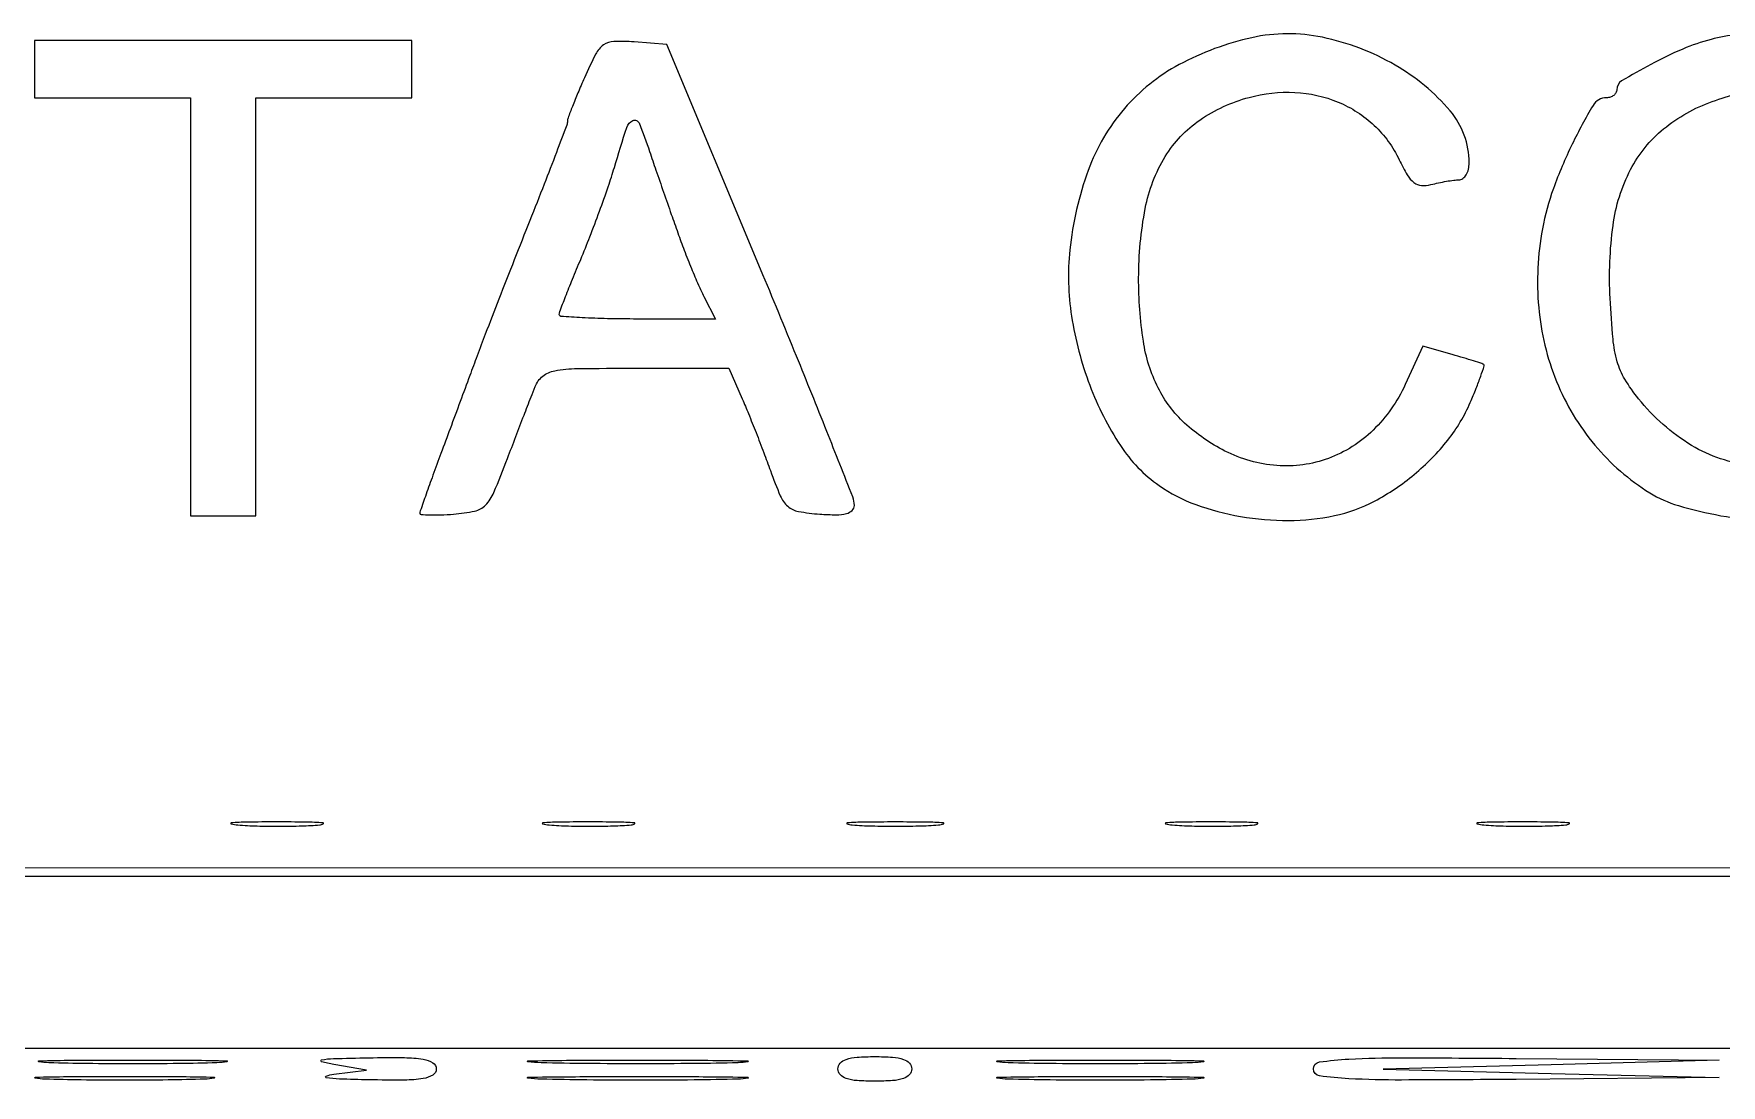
# Model space of a CAD drawing. Extents: x 23 to 255, y 40 to 184.
# Drawn here: x 103.8 to 121.21, y 173.39 to 184.24 of the extents above; entities that cross this region are included whole.
import ezdxf

# ---------------------------------------------------------------- set-up
doc = ezdxf.new("R2010")
doc.units = 0
doc.header["$MEASUREMENT"] = 0

msp = doc.modelspace()

# ---------------------------------------------------------------- linework, layer by layer
for points in [[(207.919475, 175.632891, 0.000007), (191.762556, 175.634099, 0.00002), (173.0434, 175.634494, 0.000013), (151.49745, 175.633531), (95.9364, 175.6296)], [(121.652878, 184.230711, 0.086837), (121.1049, 184.184272, 0.036542), (120.813853, 184.084309, 0.021623), (120.482599, 183.925467, 0.013548), (120.182622, 183.754721, 0.262341), (120.132, 183.664881, -0.126633), (120.123858, 183.633249, -0.100453), (120.100936, 183.606259, -0.089507), (120.066651, 183.588062, -0.076802), (120.02625, 183.581704, 0.264733), (119.887428, 183.502149, 0.019607), (119.672227, 183.102169, 0.026758), (119.477991, 182.643901, 0.041154), (119.365173, 182.2284, 0.067894), (119.326762, 181.416736, 0.07468), (119.511766, 180.652059, 0.077332), (119.905144, 179.997016, 0.080845), (120.473794, 179.503993, 0.066962), (120.768363, 179.372721, 0.02534), (121.207487, 179.267665, 0.025375), (121.655677, 179.20751, 0.065712)]]:
    msp.add_lwpolyline(points, format="xyb")
msp.add_lwpolyline([(103.8042, 183.8781), (103.8042, 183.582), (104.6079, 183.582), (105.4116, 183.582), (105.4116, 181.4247), (105.4116, 179.2674), (105.75, 179.2674), (106.0884, 179.2674), (106.0884, 181.4247), (106.0884, 183.582), (106.8921, 183.582), (107.6958, 183.582), (107.6958, 183.8781), (107.6958, 184.1742), (105.75, 184.1742), (103.8042, 184.1742)], close=True)
for points in [[(109.478381, 183.787318, 0.004542), (109.411256, 183.631765, 0.006446), (109.354612, 183.492145, 0.003845), (109.309479, 183.373974, 0.088744), (109.303037, 183.338596, -0.089174), (109.295879, 183.299473, -0.000783), (109.188891, 183.01559, -0.002689), (109.063485, 182.689711, -0.001728), (108.914683, 182.313, 0.001041), (108.754658, 181.909498, 0.001013), (108.594837, 181.501633, 0.000998), (108.455811, 181.142591, 0.003775), (108.370964, 180.9171, -0.000451), (108.296038, 180.713887, -0.000202), (108.197226, 180.446962, -0.0002), (108.092568, 180.164946, -0.000272), (107.997917, 179.910631, 0.00182), (107.914549, 179.684491, 0.00281), (107.844296, 179.488349, 0.000896), (107.784742, 179.318114, 0.08388), (107.7804, 179.292416, 0.395909), (107.792545, 179.279483, 0.009451), (107.882571, 179.275519, 0.015616), (107.994848, 179.276208, 0.009323), (108.128215, 179.283686, 0.034015), (108.345821, 179.314941, 0.148979), (108.458138, 179.377243, 0.092701), (108.543757, 179.506877, 0.00889), (108.685066, 179.8596, -0.000496), (108.770657, 180.084088, -0.000528), (108.854975, 180.303882, -0.000502), (108.927941, 180.492923, -0.002439), (108.969938, 180.59985, -0.128972), (109.049024, 180.70704, -0.124944), (109.171465, 180.763197, -0.041871), (109.403682, 180.785963, -0.003508), (110.007638, 180.7902), (110.969503, 180.7902), (111.107593, 180.47295, -0.006306), (111.171293, 180.32141, -0.002991), (111.249734, 180.124636, -0.002964), (111.329338, 179.917821, -0.004193), (111.397565, 179.7327, 0.014889), (111.500226, 179.471509, 0.111435), (111.577738, 179.364353, 0.136816), (111.687055, 179.311456, 0.026522), (111.906824, 179.283686, 0.017016), (112.076739, 179.277118, 0.063215), (112.18288, 179.290094, 0.127566), (112.241874, 179.322452, 0.206709), (112.2642, 179.374147, 0.094015), (112.247749, 179.460867, 0.000705), (111.980105, 180.138095, 0.002607), (111.667772, 180.913341, 0.001666), (111.297067, 181.811261), (110.329933, 184.1319), (109.991748, 184.157622, 0.026759), (109.781173, 184.162341, 0.14955), (109.675569, 184.126406, 0.118692), (109.595739, 184.033459, 0.014219)], [(116.3673, 184.201835, 0.068792), (115.615358, 183.923464, 0.092748), (115.050996, 183.469978, 0.09009), (114.67784, 182.831995, 0.061363), (114.488213, 182.01094, 0.064819), (114.505362, 181.326538, 0.05202), (114.693836, 180.613615, 0.054136), (115.010741, 179.99062, 0.095932), (115.410525, 179.57834, 0.064771), (115.786731, 179.382414, 0.045261), (116.249436, 179.259165, 0.043884), (116.744509, 179.218404, 0.049824), (117.217889, 179.268353, 0.071042), (117.633114, 179.418295, 0.051589), (118.041541, 179.692631, 0.051214), (118.388453, 180.047614, 0.066749), (118.621104, 180.43727, 0.006191), (118.681366, 180.582806, 0.01014), (118.72836, 180.707688, 0.004105), (118.764796, 180.813568, 0.347573), (118.759376, 180.82861, 0.061386), (118.74142, 180.836918, 0.001489), (118.654128, 180.864664, 0.003224), (118.551307, 180.896283, 0.002184), (118.433771, 180.931038), (118.131443, 181.019004), (117.948696, 180.620654, -0.091623), (117.618267, 180.150739, -0.105913), (117.156488, 179.858537, -0.108092), (116.623265, 179.784599, -0.098909), (116.08898, 179.935198, -0.067445), (115.672957, 180.223865, -0.091943), (115.398696, 180.587544, -0.078663), (115.246551, 181.069527, -0.037301), (115.198141, 181.7208, -0.046911), (115.265969, 182.439289, -0.090386), (115.473309, 182.976787, -0.106063), (115.829295, 183.351496, -0.084361), (116.337298, 183.585311, -0.077485), (116.810816, 183.636829, -0.087089), (117.257482, 183.536933, -0.09077), (117.629189, 183.29615, -0.093238), (117.887366, 182.941312, 0.022071), (117.970355, 182.78467, 0.094047), (118.039782, 182.705331, 0.147506), (118.11613, 182.675589, 0.085374), (118.215046, 182.68469, -0.01206), (118.292731, 182.703535, -0.010419), (118.37511, 182.719635, -0.01054), (118.450408, 182.731101, -0.029783), (118.50345, 182.734845, 0.161211), (118.543793, 182.74869, 0.095104), (118.578136, 182.786997, 0.077), (118.601339, 182.843838, 0.058532), (118.6092, 182.910762, 0.177758), (118.412649, 183.446153, 0.086368), (117.845036, 183.91923, 0.079201), (117.093871, 184.205772, 0.106283)], [(122.11053, 183.574354, -0.173519), (122.812986, 183.078725, -0.105456), (123.215677, 182.133118, -0.101598), (123.205048, 181.07467, -0.149991), (122.754498, 180.269776, -0.093448), (122.165627, 179.887014, -0.119255), (121.527771, 179.788897, -0.116463), (120.904339, 179.993177, -0.086286), (120.357501, 180.473441, -0.033918), (120.215473, 180.676579, -0.066776), (120.137256, 180.857031, -0.046342), (120.093874, 181.091394, -0.009495), (120.063793, 181.511827, -0.04607), (120.093606, 182.263606, -0.086847), (120.275376, 182.841037, -0.102368), (120.616154, 183.260508, -0.085726), (121.116512, 183.542677, -0.023974), (121.39084, 183.625887, -0.053729), (121.606176, 183.65606, -0.052982), (121.824847, 183.639847, -0.022744)], [(110.442489, 182.1861, 0.006765), (110.508331, 182.007096, 0.005669), (110.582872, 181.819015, 0.005726), (110.654918, 181.648668, 0.01562), (110.710979, 181.53045), (110.830345, 181.2978), (110.024473, 181.2978, -0.005217), (109.715469, 181.301024, -0.008682), (109.455325, 181.310974, -0.003), (109.235534, 181.32453, -0.394551), (109.2186, 181.342649, -0.091093), (109.224466, 181.374578, -0.001824), (109.28379, 181.528895, -0.004267), (109.35548, 181.708803, -0.002846), (109.440525, 181.913699, 0.007085), (109.534662, 182.146047, 0.005003), (109.63409, 182.409585, 0.00505), (109.724092, 182.663481, 0.010601), (109.787831, 182.8629, -0.005571), (109.91541, 183.276347, -0.21259), (109.978679, 183.347133, -0.426732), (110.041827, 183.321602, -0.012803), (110.151101, 183.026202, 0.000817), (110.216348, 182.835923, 0.000473), (110.29538, 182.607367, 0.000473), (110.375088, 182.37826, 0.000795)], [(105.900886, 176.074731, 0.010684), (106.101043, 176.065065, 0.00684), (106.33378, 176.061991, 0.006873), (106.561958, 176.065236, 0.012749), (106.746886, 176.075131, 0.11419), (106.782738, 176.086472, 0.736116), (106.780177, 176.097311, 0.014373), (106.603657, 176.10453, 0.003152), (106.2999, 176.106301, 0.003015), (105.996864, 176.104331, 0.016608), (105.833715, 176.096862, 0.841704), (105.832726, 176.086208, 0.048634)], [(109.115686, 176.074731, 0.010684), (109.315843, 176.065065, 0.00684), (109.54858, 176.061991, 0.006873), (109.776758, 176.065236, 0.012749), (109.961686, 176.075131, 0.11419), (109.997538, 176.086472, 0.736116), (109.994977, 176.097311, 0.014373), (109.818457, 176.10453, 0.003152), (109.5147, 176.106301, 0.003015), (109.211664, 176.104331, 0.016608), (109.048515, 176.096862, 0.841704), (109.047526, 176.086208, 0.048634)], [(112.24305, 176.074829, 0.01099), (112.445252, 176.065144, 0.006471), (112.6872, 176.062012, 0.006471), (112.929148, 176.065144, 0.01099), (113.13135, 176.074829, 0.067956), (113.185546, 176.086129, 0.813012), (113.184093, 176.096774, 0.014551), (113.005687, 176.104047, 0.002911), (112.6872, 176.105901, 0.002911), (112.368713, 176.104047, 0.014551), (112.190307, 176.096774, 0.813012), (112.188854, 176.086129, 0.067956)], [(115.545286, 176.074731, 0.010684), (115.745443, 176.065065, 0.00684), (115.97818, 176.061991, 0.006873), (116.206358, 176.065236, 0.012749), (116.391286, 176.075131, 0.11419), (116.427138, 176.086472, 0.736116), (116.424577, 176.097311, 0.014373), (116.248057, 176.10453, 0.003152), (115.9443, 176.106301, 0.003015), (115.641264, 176.104331, 0.016608), (115.478115, 176.096862, 0.841704), (115.477126, 176.086208, 0.048634)], [(118.760086, 176.074731, 0.010684), (118.960243, 176.065065, 0.00684), (119.19298, 176.061991, 0.006873), (119.421158, 176.065236, 0.012749), (119.606086, 176.075131, 0.11419), (119.641938, 176.086472, 0.736116), (119.639377, 176.097311, 0.014373), (119.462857, 176.10453, 0.003152), (119.1591, 176.106301, 0.003015), (118.856064, 176.104331, 0.016608), (118.692915, 176.096862, 0.841704), (118.691926, 176.086208, 0.048634)], [(105.68655, 173.620699, -0.004979), (105.291793, 173.612151, -0.002923), (104.8194, 173.609389, -0.002923), (104.347007, 173.612151, -0.004979), (103.95225, 173.620699, -0.032133), (103.848671, 173.630657, -0.908465), (103.849276, 173.640062, -0.006588), (104.1975, 173.646482, -0.001314), (104.8194, 173.648116, -0.001314), (105.4413, 173.646482, -0.006588), (105.789524, 173.640062, -0.908465), (105.790129, 173.630657, -0.032133)], [(107.9496, 173.5569, -0.262603), (107.914038, 173.493859, -0.096174), (107.814495, 173.457317, -0.038713), (107.622673, 173.441423, -0.006415), (107.25165, 173.444222, -0.003688), (106.950212, 173.452588, -0.030889), (106.814633, 173.465765, -0.774705), (106.813041, 173.482661, -0.05485), (106.8921, 173.501745), (107.2305, 173.545046), (106.8921, 173.602418, -0.027381), (106.766016, 173.630969, -0.789629), (106.766862, 173.650458, -0.040868), (106.888106, 173.663717, -0.002508), (107.25165, 173.671795, -0.006459), (107.622017, 173.67338, -0.038648), (107.814126, 173.656838, -0.095392), (107.914006, 173.619998, -0.262605)], [(111.063502, 173.620665, -0.004313), (110.609621, 173.612308, -0.002434), (110.059027, 173.609601, -0.002429), (109.503495, 173.612272, -0.003981), (109.033102, 173.620565, -0.022072), (108.893787, 173.630295, -0.931919), (108.894183, 173.639416, -0.005665), (109.294556, 173.645705, -0.001082), (110.0223, 173.647316, -0.001104), (110.75081, 173.645743, -0.005306), (111.165693, 173.639529, -0.911073), (111.166314, 173.630329, -0.033354)], [(112.8564, 173.5569, -0.188641), (112.833332, 173.497934, -0.12648), (112.7718, 173.4582, -0.063857), (112.659604, 173.436132, -0.016668), (112.4757, 173.43, -0.016668), (112.291796, 173.436132, -0.063857), (112.1796, 173.4582, -0.12648), (112.118068, 173.497934, -0.188641), (112.095, 173.5569, -0.188641), (112.118068, 173.615866, -0.12648), (112.1796, 173.6556, -0.063857), (112.291796, 173.677668, -0.016668), (112.4757, 173.6838, -0.016668), (112.659604, 173.677668, -0.063857), (112.7718, 173.6556, -0.12648), (112.833332, 173.615866, -0.188641)], [(115.75395, 173.620645, -0.004465), (115.320681, 173.612232, -0.002621), (114.8022, 173.609513, -0.002621), (114.283719, 173.612232, -0.004465), (113.85045, 173.620645, -0.028886), (113.736894, 173.630447, -0.917402), (113.73743, 173.639705, -0.005908), (114.119622, 173.646024, -0.001179), (114.8022, 173.647632, -0.001179), (115.484778, 173.646024, -0.005908), (115.86697, 173.639705, -0.917402), (115.867506, 173.630447, -0.028886)], [(119.4552, 173.60011), (117.7209, 173.553413), (119.4552, 173.511004), (121.1895, 173.468595), (119.09565, 173.449297, -0.001672), (117.912311, 173.442348, -0.013469), (117.368709, 173.455618, -0.022768), (117.063921, 173.485237, -0.373094), (117.0018, 173.5569, -0.373014), (117.063918, 173.628579, -0.022743), (117.368842, 173.658313, -0.013468), (117.912562, 173.671795, -0.001673), (119.09565, 173.665303), (121.1895, 173.646806)], [(105.55965, 173.451531, -0.005279), (105.184149, 173.442908, -0.0031), (104.7348, 173.440122, -0.0031), (104.285451, 173.442908, -0.005279), (103.90995, 173.451531, -0.034025), (103.811353, 173.461577, -0.903285), (103.811999, 173.471064, -0.006986), (104.14324, 173.477539, -0.001394), (104.7348, 173.479188, -0.001394), (105.32636, 173.477539, -0.006986), (105.657601, 173.471064, -0.903285), (105.658247, 173.461577, -0.034025)], [(111.063502, 173.451465, -0.004313), (110.609621, 173.443108, -0.002434), (110.059027, 173.440401, -0.002429), (109.503495, 173.443072, -0.003981), (109.033102, 173.451365, -0.022072), (108.893787, 173.461095, -0.931919), (108.894183, 173.470216, -0.005665), (109.294556, 173.476505, -0.001082), (110.0223, 173.478116, -0.001104), (110.75081, 173.476543, -0.005306), (111.165693, 173.470329, -0.911073), (111.166314, 173.461129, -0.033354)], [(115.75395, 173.451445, -0.004465), (115.320681, 173.443032, -0.002621), (114.8022, 173.440313, -0.002621), (114.283719, 173.443032, -0.004465), (113.85045, 173.451445, -0.028886), (113.736894, 173.461247, -0.917402), (113.73743, 173.470505, -0.005908), (114.119622, 173.476824, -0.001179), (114.8022, 173.478432, -0.001179), (115.484778, 173.476824, -0.005908), (115.86697, 173.470505, -0.917402), (115.867506, 173.461247, -0.028886)]]:
    msp.add_lwpolyline(points, format="xyb", close=True)
for points in [[(96.021, 175.545), (138.5325, 175.545), (181.044, 175.545)], [(149.9112, 173.7684), (123.3045, 173.7684), (96.6978, 173.7684)]]:
    msp.add_lwpolyline(points)

doc.saveas('drawing.dxf')
